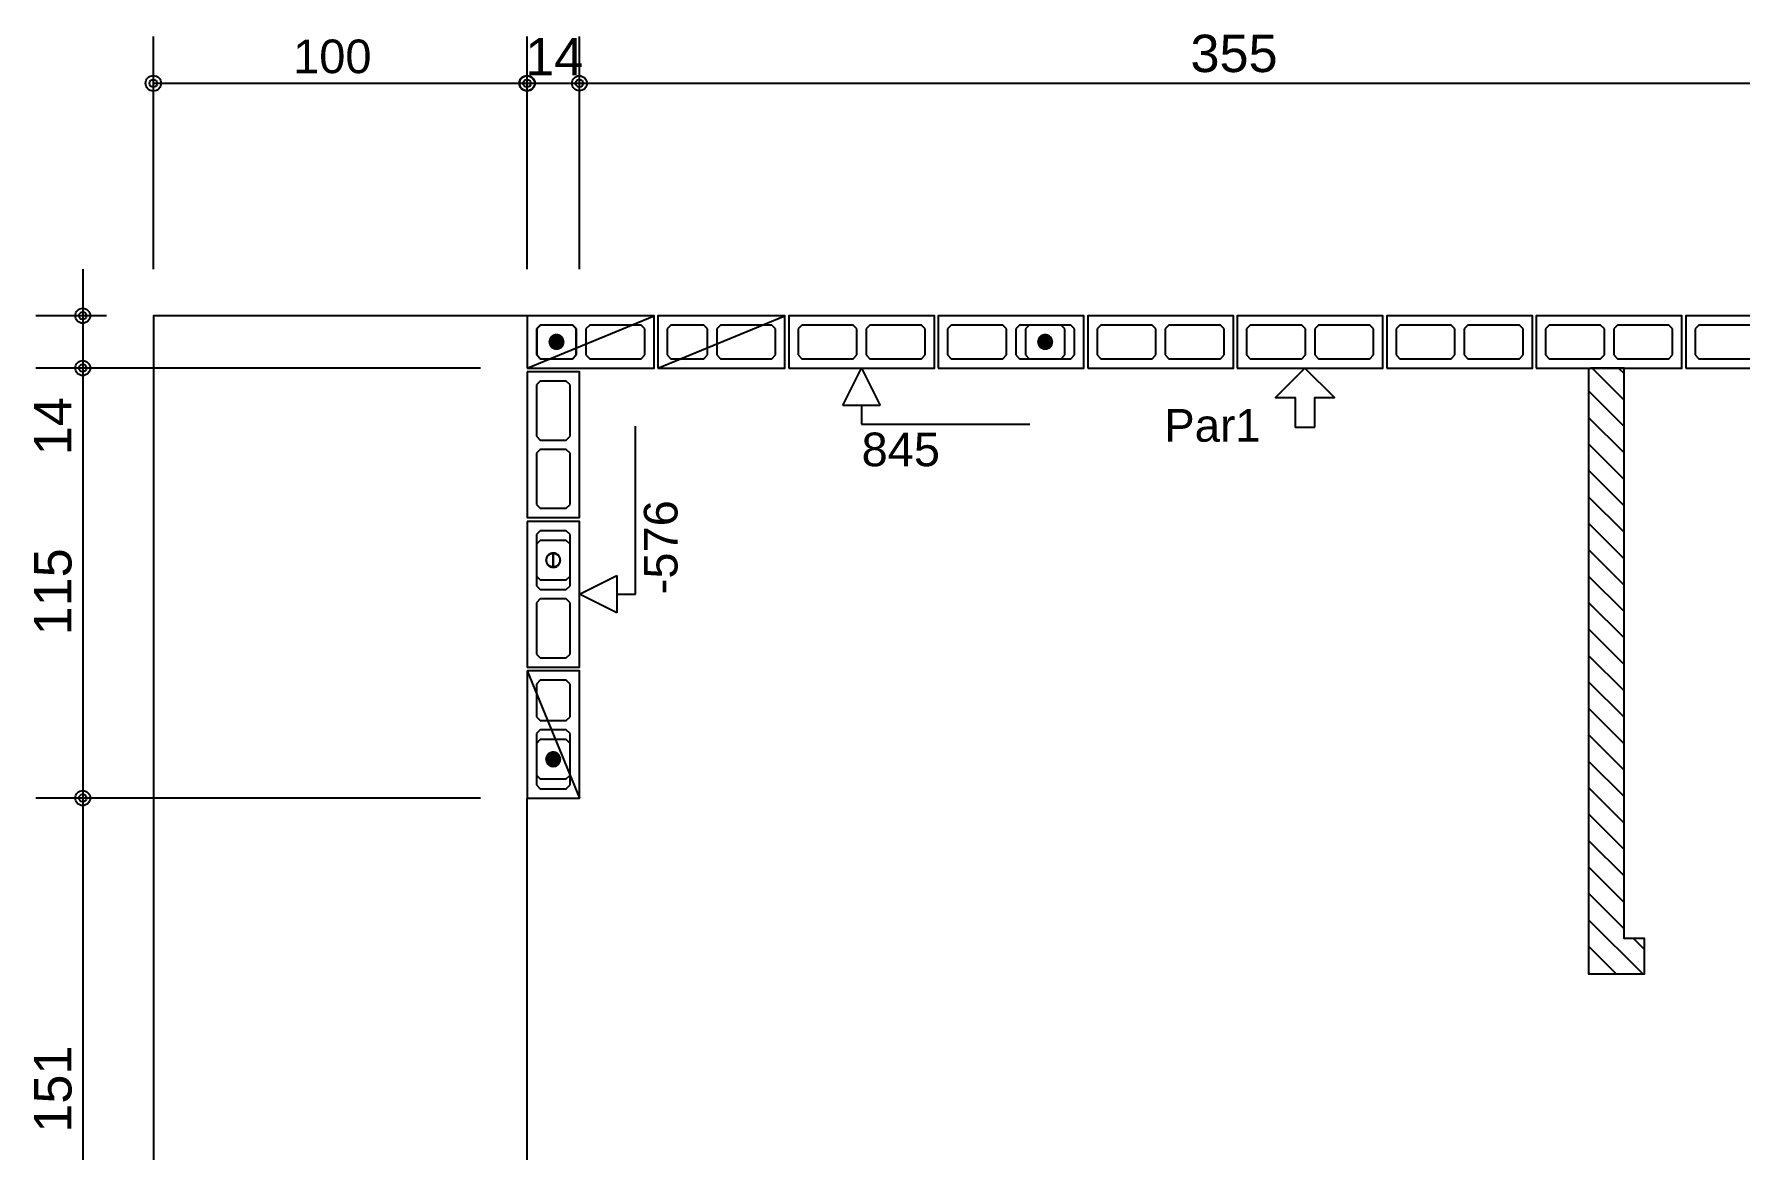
# Model space of a CAD drawing. Extents: x 0 to 119, y 0 to 84.
# Drawn here: x 14.9 to 24.02, y 68.04 to 74.01 of the extents above; entities that cross this region are included whole.
import ezdxf

# ---------------------------------------------------------------- set-up
doc = ezdxf.new("R2010")
doc.units = 0
doc.header["$MEASUREMENT"] = 0
doc.linetypes.add('ESTILO_TQS_0003', pattern=[1.5, 0.5, -0.4, 0.1, -0.5])
doc.linetypes.add('ESTILO_TQS_0005', pattern=[0.4, 0.3, -0.1])
for name, color, linetype in [('18', 6, 'CONTINUOUS'), ('20', 1, 'CONTINUOUS'), ('27', 250, 'CONTINUOUS'), ('29', 9, 'CONTINUOUS'), ('3', 7, 'CONTINUOUS'), ('35', 255, 'CONTINUOUS')]:
    doc.layers.add(name, color=color, linetype=linetype)
doc.styles.add('TQS_ARIAL', font='arial.ttf')

msp = doc.modelspace()

# ---------------------------------------------------------------- linework, layer by layer
at = {"layer": '18', "color": 6, "linetype": 'Continuous'}
for p, q in [((18.11366, 71.01668), (18.11366, 71.91668)), ((17.81366, 71.01668), (18.01366, 71.11668)), ((18.01366, 71.11668), (18.01366, 70.91668)), ((18.01366, 70.91668), (17.81366, 71.01668)), ((18.01366, 71.01668), (18.11366, 71.01668))]:
    msp.add_line(p, q, dxfattribs=at)
at = {"layer": '20', "color": 1, "linetype": 'Continuous'}
for p, q in [((19.22366, 72.02668), (19.32366, 72.22668)), ((19.32366, 72.22668), (19.42366, 72.02668)), ((19.42366, 72.02668), (19.22366, 72.02668)), ((19.32366, 72.02668), (19.32366, 71.92668)), ((19.32366, 71.92668), (20.22366, 71.92668))]:
    msp.add_line(p, q, dxfattribs=at)
at = {"layer": '27', "color": 250, "linetype": 'ESTILO_TQS_0005'}
for points in [[(17.58366, 72.29668), (17.60366, 72.27668), (17.77866, 72.27668), (17.79866, 72.29668), (17.79866, 72.43668), (17.77866, 72.45668), (17.60366, 72.45668), (17.58366, 72.43668), (17.58366, 72.29668)], [(17.84866, 72.29668), (17.86866, 72.27668), (18.14366, 72.27668), (18.16366, 72.29668), (18.16366, 72.43668), (18.14366, 72.45668), (17.86866, 72.45668), (17.84866, 72.43668), (17.84866, 72.29668)], [(18.28366, 72.29668), (18.30366, 72.27668), (18.47866, 72.27668), (18.49866, 72.29668), (18.49866, 72.43668), (18.47866, 72.45668), (18.30366, 72.45668), (18.28366, 72.43668), (18.28366, 72.29668)], [(18.54866, 72.29668), (18.56866, 72.27668), (18.84366, 72.27668), (18.86366, 72.29668), (18.86366, 72.43668), (18.84366, 72.45668), (18.56866, 72.45668), (18.54866, 72.43668), (18.54866, 72.29668)], [(18.98366, 72.29668), (19.00366, 72.27668), (19.27866, 72.27668), (19.29866, 72.29668), (19.29866, 72.43668), (19.27866, 72.45668), (19.00366, 72.45668), (18.98366, 72.43668), (18.98366, 72.29668)], [(19.34866, 72.29668), (19.36866, 72.27668), (19.64366, 72.27668), (19.66366, 72.29668), (19.66366, 72.43668), (19.64366, 72.45668), (19.36866, 72.45668), (19.34866, 72.43668), (19.34866, 72.29668)], [(19.78366, 72.29668), (19.80366, 72.27668), (20.07866, 72.27668), (20.09866, 72.29668), (20.09866, 72.43668), (20.07866, 72.45668), (19.80366, 72.45668), (19.78366, 72.43668), (19.78366, 72.29668)], [(20.14866, 72.29668), (20.16866, 72.27668), (20.44366, 72.27668), (20.46366, 72.29668), (20.46366, 72.43668), (20.44366, 72.45668), (20.16866, 72.45668), (20.14866, 72.43668), (20.14866, 72.29668)], [(20.58366, 72.29668), (20.60366, 72.27668), (20.87866, 72.27668), (20.89866, 72.29668), (20.89866, 72.43668), (20.87866, 72.45668), (20.60366, 72.45668), (20.58366, 72.43668), (20.58366, 72.29668)], [(20.94866, 72.29668), (20.96866, 72.27668), (21.24366, 72.27668), (21.26366, 72.29668), (21.26366, 72.43668), (21.24366, 72.45668), (20.96866, 72.45668), (20.94866, 72.43668), (20.94866, 72.29668)], [(21.38366, 72.29668), (21.40366, 72.27668), (21.67866, 72.27668), (21.69866, 72.29668), (21.69866, 72.43668), (21.67866, 72.45668), (21.40366, 72.45668), (21.38366, 72.43668), (21.38366, 72.29668)], [(21.74866, 72.29668), (21.76866, 72.27668), (22.04366, 72.27668), (22.06366, 72.29668), (22.06366, 72.43668), (22.04366, 72.45668), (21.76866, 72.45668), (21.74866, 72.43668), (21.74866, 72.29668)], [(22.18366, 72.29668), (22.20366, 72.27668), (22.47866, 72.27668), (22.49866, 72.29668), (22.49866, 72.43668), (22.47866, 72.45668), (22.20366, 72.45668), (22.18366, 72.43668), (22.18366, 72.29668)], [(22.54866, 72.29668), (22.56866, 72.27668), (22.84366, 72.27668), (22.86366, 72.29668), (22.86366, 72.43668), (22.84366, 72.45668), (22.56866, 72.45668), (22.54866, 72.43668), (22.54866, 72.29668)], [(22.98366, 72.29668), (23.00366, 72.27668), (23.27866, 72.27668), (23.29866, 72.29668), (23.29866, 72.43668), (23.27866, 72.45668), (23.00366, 72.45668), (22.98366, 72.43668), (22.98366, 72.29668)], [(23.34866, 72.29668), (23.36866, 72.27668), (23.64366, 72.27668), (23.66366, 72.29668), (23.66366, 72.43668), (23.64366, 72.45668), (23.36866, 72.45668), (23.34866, 72.43668), (23.34866, 72.29668)], [(23.78366, 72.29668), (23.80366, 72.27668), (24.07866, 72.27668), (24.09866, 72.29668), (24.09866, 72.43668), (24.07866, 72.45668), (23.80366, 72.45668), (23.78366, 72.43668), (23.78366, 72.29668)], [(17.60366, 72.15668), (17.58366, 72.13668), (17.58366, 71.86168), (17.60366, 71.84168), (17.74366, 71.84168), (17.76366, 71.86168), (17.76366, 72.13668), (17.74366, 72.15668), (17.60366, 72.15668)], [(17.60366, 71.79168), (17.58366, 71.77168), (17.58366, 71.49668), (17.60366, 71.47668), (17.74366, 71.47668), (17.76366, 71.49668), (17.76366, 71.77168), (17.74366, 71.79168), (17.60366, 71.79168)], [(17.60366, 71.35668), (17.58366, 71.33668), (17.58366, 71.06168), (17.60366, 71.04168), (17.74366, 71.04168), (17.76366, 71.06168), (17.76366, 71.33668), (17.74366, 71.35668), (17.60366, 71.35668)], [(17.60366, 70.99168), (17.58366, 70.97168), (17.58366, 70.69668), (17.60366, 70.67668), (17.74366, 70.67668), (17.76366, 70.69668), (17.76366, 70.97168), (17.74366, 70.99168), (17.60366, 70.99168)], [(17.60366, 70.55668), (17.58366, 70.53668), (17.58366, 70.36168), (17.60366, 70.34168), (17.74366, 70.34168), (17.76366, 70.36168), (17.76366, 70.53668), (17.74366, 70.55668), (17.60366, 70.55668)], [(17.60366, 70.29168), (17.58366, 70.27168), (17.58366, 69.99668), (17.60366, 69.97668), (17.74366, 69.97668), (17.76366, 69.99668), (17.76366, 70.27168), (17.74366, 70.29168), (17.60366, 70.29168)]]:
    msp.add_lwpolyline(points, dxfattribs=at)
at = {"layer": '29', "color": 9, "linetype": 'Continuous'}
for p, q in [((23.232735, 72.22668), (23.403702, 72.055713)), ((23.374157, 72.22668), (23.403702, 72.197134)), ((23.213616, 72.104378), (23.403702, 71.914292)), ((23.213616, 71.962957), (23.403702, 71.77287)), ((23.213616, 71.821535), (23.403702, 71.631449)), ((23.213616, 71.680114), (23.403702, 71.490028)), ((23.213616, 71.538693), (23.403702, 71.348606)), ((23.213616, 71.397271), (23.403702, 71.207185)), ((23.213616, 71.25585), (23.403702, 71.065764)), ((23.213616, 71.114429), (23.403702, 70.924342)), ((23.213616, 70.973007), (23.403702, 70.782921)), ((23.213616, 70.831586), (23.403702, 70.6415)), ((23.213616, 70.690165), (23.403702, 70.500078)), ((23.213616, 70.548743), (23.403702, 70.358657)), ((23.213616, 70.407322), (23.403702, 70.217235)), ((23.213616, 70.2659), (23.403702, 70.075814)), ((23.213616, 70.124479), (23.403702, 69.934393)), ((23.213616, 69.983058), (23.403702, 69.792971)), ((23.213616, 69.841636), (23.403702, 69.65155)), ((23.213616, 69.700215), (23.403702, 69.510129)), ((23.213616, 69.558794), (23.403702, 69.368707)), ((23.213616, 69.417372), (23.403702, 69.227286)), ((23.213616, 69.275951), (23.503472, 68.986095)), ((23.213616, 69.13453), (23.362009, 68.986137)), ((23.454879, 69.176109), (23.513689, 69.1173)), ((23.213616, 68.993108), (23.220546, 68.986178))]:
    msp.add_line(p, q, dxfattribs=at)
msp.add_lwpolyline([(23.213616, 72.22668), (23.213616, 68.98618), (23.513658, 68.986092), (23.513702, 69.176109), (23.403702, 69.176109), (23.403702, 72.22668), (23.223702, 72.22668)], dxfattribs=at)
at = {"layer": '3', "color": 7, "linetype": 'Continuous'}
for p, q in [((17.53366, 72.22668), (18.21366, 72.50668)), ((18.23366, 72.22668), (18.91366, 72.50668)), ((17.60616, 72.45668), (17.58616, 72.43668)), ((17.58616, 72.43668), (17.58616, 72.29668)), ((17.77616, 72.45668), (17.60616, 72.45668)), ((17.79616, 72.43668), (17.77616, 72.45668)), ((17.79616, 72.29668), (17.79616, 72.43668)), ((20.22116, 72.45668), (20.20116, 72.43668)), ((20.20116, 72.43668), (20.20116, 72.29668)), ((20.39116, 72.45668), (20.22116, 72.45668)), ((20.41116, 72.43668), (20.39116, 72.45668)), ((20.41116, 72.29668), (20.41116, 72.43668)), ((17.58616, 72.29668), (17.60616, 72.27668)), ((17.77616, 72.27668), (17.79616, 72.29668)), ((20.20116, 72.29668), (20.22116, 72.27668)), ((20.39116, 72.27668), (20.41116, 72.29668)), ((17.60616, 72.27668), (17.77616, 72.27668)), ((20.22116, 72.27668), (20.39116, 72.27668)), ((17.60366, 71.30418), (17.58366, 71.28418)), ((17.74366, 71.30418), (17.60366, 71.30418)), ((17.76366, 71.28418), (17.74366, 71.30418)), ((17.58366, 71.28418), (17.58366, 71.11418)), ((17.76366, 71.11418), (17.76366, 71.28418)), ((17.58366, 71.11418), (17.60366, 71.09418)), ((17.74366, 71.09418), (17.76366, 71.11418)), ((17.60366, 71.09418), (17.74366, 71.09418)), ((17.53366, 70.60668), (17.81366, 69.92668)), ((17.60366, 70.23918), (17.58366, 70.21918)), ((17.58366, 70.21918), (17.58366, 70.04918)), ((17.74366, 70.23918), (17.60366, 70.23918)), ((17.76366, 70.21918), (17.74366, 70.23918)), ((17.76366, 70.04918), (17.76366, 70.21918)), ((17.58366, 70.04918), (17.60366, 70.02918)), ((17.60366, 70.02918), (17.74366, 70.02918)), ((17.74366, 70.02918), (17.76366, 70.04918)), ((17.53366, 66.90668), (17.53366, 69.92668))]:
    msp.add_line(p, q, dxfattribs=at)
for points in [[(17.543702, 72.50668), (15.53366, 72.50668), (15.53366, 52.42668), (17.53366, 52.42668)], [(17.53366, 72.22668), (18.21366, 72.22668), (18.21366, 72.50668), (17.53366, 72.50668), (17.53366, 72.22668)], [(18.23366, 72.22668), (18.91366, 72.22668), (18.91366, 72.50668), (18.23366, 72.50668), (18.23366, 72.22668)], [(18.93366, 72.22668), (19.71366, 72.22668), (19.71366, 72.50668), (18.93366, 72.50668), (18.93366, 72.22668)], [(19.73366, 72.22668), (20.51366, 72.22668), (20.51366, 72.50668), (19.73366, 72.50668), (19.73366, 72.22668)], [(20.53366, 72.22668), (21.31366, 72.22668), (21.31366, 72.50668), (20.53366, 72.50668), (20.53366, 72.22668)], [(21.33366, 72.22668), (22.11366, 72.22668), (22.11366, 72.50668), (21.33366, 72.50668), (21.33366, 72.22668)], [(22.13366, 72.22668), (22.91366, 72.22668), (22.91366, 72.50668), (22.13366, 72.50668), (22.13366, 72.22668)], [(22.93366, 72.22668), (23.71366, 72.22668), (23.71366, 72.50668), (22.93366, 72.50668), (22.93366, 72.22668)], [(23.73366, 72.22668), (24.51366, 72.22668), (24.51366, 72.50668), (23.73366, 72.50668), (23.73366, 72.22668)], [(17.69176, 72.36668), (17.691757, 72.366619), (17.691748, 72.366559), (17.691732, 72.3665), (17.691711, 72.366443), (17.691685, 72.366389), (17.691652, 72.366337), (17.691615, 72.366289), (17.691573, 72.366245), (17.691527, 72.366206), (17.691477, 72.366171), (17.691424, 72.366141), (17.691368, 72.366117), (17.69131, 72.366099), (17.691251, 72.366087), (17.69119, 72.366081), (17.69113, 72.366081), (17.691069, 72.366087), (17.69101, 72.366099), (17.690952, 72.366117), (17.690896, 72.366141), (17.690843, 72.366171), (17.690793, 72.366206), (17.690747, 72.366245), (17.690705, 72.366289), (17.690668, 72.366337), (17.690635, 72.366389), (17.690609, 72.366443), (17.690588, 72.3665), (17.690572, 72.366559), (17.690563, 72.366619), (17.69056, 72.36668), (17.72896, 72.36668), (17.728766, 72.370504), (17.728186, 72.374289), (17.727226, 72.377996), (17.725897, 72.381587), (17.72421, 72.385024), (17.722185, 72.388274), (17.719841, 72.391302), (17.717203, 72.394077), (17.714298, 72.396571), (17.711155, 72.398759), (17.707807, 72.400617), (17.704288, 72.402127), (17.700635, 72.403273), (17.696884, 72.404044), (17.693075, 72.404431), (17.689245, 72.404431), (17.685436, 72.404044), (17.681685, 72.403273), (17.678032, 72.402127), (17.674513, 72.400617), (17.671165, 72.398759), (17.668022, 72.396571), (17.665117, 72.394077), (17.662479, 72.391302), (17.660135, 72.388274), (17.65811, 72.385024), (17.656423, 72.381587), (17.655094, 72.377996), (17.654134, 72.374289), (17.653554, 72.370504), (17.65336, 72.36668), (17.69176, 72.36668)], [(20.30676, 72.36668), (20.306757, 72.366619), (20.306748, 72.366559), (20.306732, 72.3665), (20.306711, 72.366443), (20.306685, 72.366389), (20.306652, 72.366337), (20.306615, 72.366289), (20.306573, 72.366245), (20.306527, 72.366206), (20.306477, 72.366171), (20.306424, 72.366141), (20.306368, 72.366117), (20.30631, 72.366099), (20.306251, 72.366087), (20.30619, 72.366081), (20.30613, 72.366081), (20.306069, 72.366087), (20.30601, 72.366099), (20.305952, 72.366117), (20.305896, 72.366141), (20.305843, 72.366171), (20.305793, 72.366206), (20.305747, 72.366245), (20.305705, 72.366289), (20.305668, 72.366337), (20.305635, 72.366389), (20.305609, 72.366443), (20.305588, 72.3665), (20.305572, 72.366559), (20.305563, 72.366619), (20.30556, 72.36668), (20.34396, 72.36668), (20.343766, 72.370504), (20.343186, 72.374289), (20.342226, 72.377996), (20.340897, 72.381587), (20.33921, 72.385024), (20.337185, 72.388274), (20.334841, 72.391302), (20.332203, 72.394077), (20.329298, 72.396571), (20.326155, 72.398759), (20.322807, 72.400617), (20.319288, 72.402127), (20.315635, 72.403273), (20.311884, 72.404044), (20.308075, 72.404431), (20.304245, 72.404431), (20.300436, 72.404044), (20.296685, 72.403273), (20.293032, 72.402127), (20.289513, 72.400617), (20.286165, 72.398759), (20.283022, 72.396571), (20.280117, 72.394077), (20.277479, 72.391302), (20.275135, 72.388274), (20.27311, 72.385024), (20.271423, 72.381587), (20.270094, 72.377996), (20.269134, 72.374289), (20.268554, 72.370504), (20.26836, 72.36668), (20.30676, 72.36668)], [(17.69056, 72.36668), (17.690563, 72.366741), (17.690572, 72.366801), (17.690588, 72.36686), (17.690609, 72.366917), (17.690635, 72.366971), (17.690668, 72.367023), (17.690705, 72.367071), (17.690747, 72.367115), (17.690793, 72.367154), (17.690843, 72.367189), (17.690896, 72.367219), (17.690952, 72.367243), (17.69101, 72.367261), (17.691069, 72.367273), (17.69113, 72.367279), (17.69119, 72.367279), (17.691251, 72.367273), (17.69131, 72.367261), (17.691368, 72.367243), (17.691424, 72.367219), (17.691477, 72.367189), (17.691527, 72.367154), (17.691573, 72.367115), (17.691615, 72.367071), (17.691652, 72.367023), (17.691685, 72.366971), (17.691711, 72.366917), (17.691732, 72.36686), (17.691748, 72.366801), (17.691757, 72.366741), (17.69176, 72.36668), (17.65336, 72.36668), (17.653554, 72.362856), (17.654134, 72.359071), (17.655094, 72.355364), (17.656423, 72.351773), (17.65811, 72.348336), (17.660135, 72.345086), (17.662479, 72.342058), (17.665117, 72.339283), (17.668022, 72.336789), (17.671165, 72.334601), (17.674513, 72.332743), (17.678032, 72.331233), (17.681685, 72.330087), (17.685436, 72.329316), (17.689245, 72.328929), (17.693075, 72.328929), (17.696884, 72.329316), (17.700635, 72.330087), (17.704288, 72.331233), (17.707807, 72.332743), (17.711155, 72.334601), (17.714298, 72.336789), (17.717203, 72.339283), (17.719841, 72.342058), (17.722185, 72.345086), (17.72421, 72.348336), (17.725897, 72.351773), (17.727226, 72.355364), (17.728186, 72.359071), (17.728766, 72.362856), (17.72896, 72.36668), (17.69056, 72.36668)], [(20.30556, 72.36668), (20.305563, 72.366741), (20.305572, 72.366801), (20.305588, 72.36686), (20.305609, 72.366917), (20.305635, 72.366971), (20.305668, 72.367023), (20.305705, 72.367071), (20.305747, 72.367115), (20.305793, 72.367154), (20.305843, 72.367189), (20.305896, 72.367219), (20.305952, 72.367243), (20.30601, 72.367261), (20.306069, 72.367273), (20.30613, 72.367279), (20.30619, 72.367279), (20.306251, 72.367273), (20.30631, 72.367261), (20.306368, 72.367243), (20.306424, 72.367219), (20.306477, 72.367189), (20.306527, 72.367154), (20.306573, 72.367115), (20.306615, 72.367071), (20.306652, 72.367023), (20.306685, 72.366971), (20.306711, 72.366917), (20.306732, 72.36686), (20.306748, 72.366801), (20.306757, 72.366741), (20.30676, 72.36668), (20.26836, 72.36668), (20.268554, 72.362856), (20.269134, 72.359071), (20.270094, 72.355364), (20.271423, 72.351773), (20.27311, 72.348336), (20.275135, 72.345086), (20.277479, 72.342058), (20.280117, 72.339283), (20.283022, 72.336789), (20.286165, 72.334601), (20.289513, 72.332743), (20.293032, 72.331233), (20.296685, 72.330087), (20.300436, 72.329316), (20.304245, 72.328929), (20.308075, 72.328929), (20.311884, 72.329316), (20.315635, 72.330087), (20.319288, 72.331233), (20.322807, 72.332743), (20.326155, 72.334601), (20.329298, 72.336789), (20.332203, 72.339283), (20.334841, 72.342058), (20.337185, 72.345086), (20.33921, 72.348336), (20.340897, 72.351773), (20.342226, 72.355364), (20.343186, 72.359071), (20.343766, 72.362856), (20.34396, 72.36668), (20.30556, 72.36668)], [(17.53366, 72.20668), (17.53366, 71.42668), (17.81366, 71.42668), (17.81366, 72.20668), (17.53366, 72.20668)], [(21.748619, 71.910733), (21.748619, 72.068706), (21.853935, 72.068706), (21.695961, 72.22668), (21.537988, 72.068706), (21.643303, 72.068706), (21.643303, 71.910733), (21.748619, 71.910733)], [(17.53366, 71.40668), (17.53366, 70.62668), (17.81366, 70.62668), (17.81366, 71.40668), (17.53366, 71.40668)], [(17.67366, 71.19978), (17.673721, 71.199777), (17.673781, 71.199768), (17.67384, 71.199752), (17.673897, 71.199731), (17.673951, 71.199705), (17.674003, 71.199672), (17.674051, 71.199635), (17.674095, 71.199593), (17.674134, 71.199547), (17.674169, 71.199497), (17.674199, 71.199444), (17.674223, 71.199388), (17.674241, 71.19933), (17.674253, 71.199271), (17.674259, 71.19921), (17.674259, 71.19915), (17.674253, 71.199089), (17.674241, 71.19903), (17.674223, 71.198972), (17.674199, 71.198916), (17.674169, 71.198863), (17.674134, 71.198813), (17.674095, 71.198767), (17.674051, 71.198725), (17.674003, 71.198688), (17.673951, 71.198655), (17.673897, 71.198629), (17.67384, 71.198608), (17.673781, 71.198592), (17.673721, 71.198583), (17.67366, 71.19858), (17.67366, 71.23698), (17.669836, 71.236786), (17.666051, 71.236206), (17.662344, 71.235246), (17.658753, 71.233917), (17.655316, 71.23223), (17.652066, 71.230205), (17.649038, 71.227861), (17.646263, 71.225223), (17.643769, 71.222318), (17.641581, 71.219175), (17.639723, 71.215827), (17.638213, 71.212308), (17.637067, 71.208655), (17.636296, 71.204904), (17.635909, 71.201095), (17.635909, 71.197265), (17.636296, 71.193456), (17.637067, 71.189705), (17.638213, 71.186052), (17.639723, 71.182533), (17.641581, 71.179185), (17.643769, 71.176042), (17.646263, 71.173137), (17.649038, 71.170499), (17.652066, 71.168155), (17.655316, 71.16613), (17.658753, 71.164443), (17.662344, 71.163114), (17.666051, 71.162154), (17.669836, 71.161574), (17.67366, 71.16138), (17.67366, 71.19978)], [(17.67366, 71.19858), (17.673599, 71.198583), (17.673539, 71.198592), (17.67348, 71.198608), (17.673423, 71.198629), (17.673369, 71.198655), (17.673317, 71.198688), (17.673269, 71.198725), (17.673225, 71.198767), (17.673186, 71.198813), (17.673151, 71.198863), (17.673121, 71.198916), (17.673097, 71.198972), (17.673079, 71.19903), (17.673067, 71.199089), (17.673061, 71.19915), (17.673061, 71.19921), (17.673067, 71.199271), (17.673079, 71.19933), (17.673097, 71.199388), (17.673121, 71.199444), (17.673151, 71.199497), (17.673186, 71.199547), (17.673225, 71.199593), (17.673269, 71.199635), (17.673317, 71.199672), (17.673369, 71.199705), (17.673423, 71.199731), (17.67348, 71.199752), (17.673539, 71.199768), (17.673599, 71.199777), (17.67366, 71.19978), (17.67366, 71.16138), (17.677484, 71.161574), (17.681269, 71.162154), (17.684976, 71.163114), (17.688567, 71.164443), (17.692004, 71.16613), (17.695254, 71.168155), (17.698282, 71.170499), (17.701057, 71.173137), (17.703551, 71.176042), (17.705739, 71.179185), (17.707597, 71.182533), (17.709107, 71.186052), (17.710253, 71.189705), (17.711024, 71.193456), (17.711411, 71.197265), (17.711411, 71.201095), (17.711024, 71.204904), (17.710253, 71.208655), (17.709107, 71.212308), (17.707597, 71.215827), (17.705739, 71.219175), (17.703551, 71.222318), (17.701057, 71.225223), (17.698282, 71.227861), (17.695254, 71.230205), (17.692004, 71.23223), (17.688567, 71.233917), (17.684976, 71.235246), (17.681269, 71.236206), (17.677484, 71.236786), (17.67366, 71.23698), (17.67366, 71.19858)], [(17.53366, 70.60668), (17.53366, 69.92668), (17.81366, 69.92668), (17.81366, 70.60668), (17.53366, 70.60668)], [(17.67366, 70.13478), (17.673721, 70.134777), (17.673781, 70.134768), (17.67384, 70.134752), (17.673897, 70.134731), (17.673951, 70.134705), (17.674003, 70.134672), (17.674051, 70.134635), (17.674095, 70.134593), (17.674134, 70.134547), (17.674169, 70.134497), (17.674199, 70.134444), (17.674223, 70.134388), (17.674241, 70.13433), (17.674253, 70.134271), (17.674259, 70.13421), (17.674259, 70.13415), (17.674253, 70.134089), (17.674241, 70.13403), (17.674223, 70.133972), (17.674199, 70.133916), (17.674169, 70.133863), (17.674134, 70.133813), (17.674095, 70.133767), (17.674051, 70.133725), (17.674003, 70.133688), (17.673951, 70.133655), (17.673897, 70.133629), (17.67384, 70.133608), (17.673781, 70.133592), (17.673721, 70.133583), (17.67366, 70.13358), (17.67366, 70.17198), (17.669836, 70.171786), (17.666051, 70.171206), (17.662344, 70.170246), (17.658753, 70.168917), (17.655316, 70.16723), (17.652066, 70.165205), (17.649038, 70.162861), (17.646263, 70.160223), (17.643769, 70.157318), (17.641581, 70.154175), (17.639723, 70.150827), (17.638213, 70.147308), (17.637067, 70.143655), (17.636296, 70.139904), (17.635909, 70.136095), (17.635909, 70.132265), (17.636296, 70.128456), (17.637067, 70.124705), (17.638213, 70.121052), (17.639723, 70.117533), (17.641581, 70.114185), (17.643769, 70.111042), (17.646263, 70.108137), (17.649038, 70.105499), (17.652066, 70.103155), (17.655316, 70.10113), (17.658753, 70.099443), (17.662344, 70.098114), (17.666051, 70.097154), (17.669836, 70.096574), (17.67366, 70.09638), (17.67366, 70.13478)], [(17.67366, 70.13358), (17.673599, 70.133583), (17.673539, 70.133592), (17.67348, 70.133608), (17.673423, 70.133629), (17.673369, 70.133655), (17.673317, 70.133688), (17.673269, 70.133725), (17.673225, 70.133767), (17.673186, 70.133813), (17.673151, 70.133863), (17.673121, 70.133916), (17.673097, 70.133972), (17.673079, 70.13403), (17.673067, 70.134089), (17.673061, 70.13415), (17.673061, 70.13421), (17.673067, 70.134271), (17.673079, 70.13433), (17.673097, 70.134388), (17.673121, 70.134444), (17.673151, 70.134497), (17.673186, 70.134547), (17.673225, 70.134593), (17.673269, 70.134635), (17.673317, 70.134672), (17.673369, 70.134705), (17.673423, 70.134731), (17.67348, 70.134752), (17.673539, 70.134768), (17.673599, 70.134777), (17.67366, 70.13478), (17.67366, 70.09638), (17.677484, 70.096574), (17.681269, 70.097154), (17.684976, 70.098114), (17.688567, 70.099443), (17.692004, 70.10113), (17.695254, 70.103155), (17.698282, 70.105499), (17.701057, 70.108137), (17.703551, 70.111042), (17.705739, 70.114185), (17.707597, 70.117533), (17.709107, 70.121052), (17.710253, 70.124705), (17.711024, 70.128456), (17.711411, 70.132265), (17.711411, 70.136095), (17.711024, 70.139904), (17.710253, 70.143655), (17.709107, 70.147308), (17.707597, 70.150827), (17.705739, 70.154175), (17.703551, 70.157318), (17.701057, 70.160223), (17.698282, 70.162861), (17.695254, 70.165205), (17.692004, 70.16723), (17.688567, 70.168917), (17.684976, 70.170246), (17.681269, 70.171206), (17.677484, 70.171786), (17.67366, 70.17198), (17.67366, 70.13358)]]:
    msp.add_lwpolyline(points, dxfattribs=at)
for centre in [(17.69116, 72.36668), (20.30616, 72.36668), (17.67366, 71.19918), (17.67366, 70.13418)]:
    msp.add_circle(centre, 0.0372, dxfattribs=at)
for points in [[(17.69176, 72.36668), (17.660135, 72.388274), (17.65811, 72.385024)], [(17.69176, 72.36668), (17.662479, 72.391302), (17.660135, 72.388274)], [(17.69176, 72.36668), (17.665117, 72.394077), (17.662479, 72.391302)], [(17.69176, 72.36668), (17.668022, 72.396571), (17.665117, 72.394077)], [(17.69176, 72.36668), (17.671165, 72.398759), (17.668022, 72.396571)], [(17.69176, 72.36668), (17.674513, 72.400617), (17.671165, 72.398759)], [(17.69176, 72.36668), (17.678032, 72.402127), (17.674513, 72.400617)], [(17.69176, 72.36668), (17.681685, 72.403273), (17.678032, 72.402127)], [(17.69176, 72.36668), (17.685436, 72.404044), (17.681685, 72.403273)], [(17.69176, 72.36668), (17.689245, 72.404431), (17.685436, 72.404044)], [(17.69176, 72.36668), (17.693075, 72.404431), (17.689245, 72.404431)], [(17.72896, 72.36668), (17.693075, 72.404431), (17.69176, 72.36668)], [(17.72896, 72.36668), (17.696884, 72.404044), (17.693075, 72.404431)], [(17.72896, 72.36668), (17.700635, 72.403273), (17.696884, 72.404044)], [(17.72896, 72.36668), (17.704288, 72.402127), (17.700635, 72.403273)], [(17.72896, 72.36668), (17.707807, 72.400617), (17.704288, 72.402127)], [(17.72896, 72.36668), (17.711155, 72.398759), (17.707807, 72.400617)], [(17.72896, 72.36668), (17.714298, 72.396571), (17.711155, 72.398759)], [(17.72896, 72.36668), (17.717203, 72.394077), (17.714298, 72.396571)], [(17.72896, 72.36668), (17.719841, 72.391302), (17.717203, 72.394077)], [(17.72896, 72.36668), (17.722185, 72.388274), (17.719841, 72.391302)], [(17.72896, 72.36668), (17.72421, 72.385024), (17.722185, 72.388274)], [(20.30676, 72.36668), (20.275135, 72.388274), (20.27311, 72.385024)], [(20.30676, 72.36668), (20.277479, 72.391302), (20.275135, 72.388274)], [(20.30676, 72.36668), (20.280117, 72.394077), (20.277479, 72.391302)], [(20.30676, 72.36668), (20.283022, 72.396571), (20.280117, 72.394077)], [(20.30676, 72.36668), (20.286165, 72.398759), (20.283022, 72.396571)], [(20.30676, 72.36668), (20.289513, 72.400617), (20.286165, 72.398759)], [(20.30676, 72.36668), (20.293032, 72.402127), (20.289513, 72.400617)], [(20.30676, 72.36668), (20.296685, 72.403273), (20.293032, 72.402127)], [(20.30676, 72.36668), (20.300436, 72.404044), (20.296685, 72.403273)], [(20.30676, 72.36668), (20.304245, 72.404431), (20.300436, 72.404044)], [(20.30676, 72.36668), (20.308075, 72.404431), (20.304245, 72.404431)], [(20.34396, 72.36668), (20.308075, 72.404431), (20.30676, 72.36668)], [(20.34396, 72.36668), (20.311884, 72.404044), (20.308075, 72.404431)], [(20.34396, 72.36668), (20.315635, 72.403273), (20.311884, 72.404044)], [(20.34396, 72.36668), (20.319288, 72.402127), (20.315635, 72.403273)], [(20.34396, 72.36668), (20.322807, 72.400617), (20.319288, 72.402127)], [(20.34396, 72.36668), (20.326155, 72.398759), (20.322807, 72.400617)], [(20.34396, 72.36668), (20.329298, 72.396571), (20.326155, 72.398759)], [(20.34396, 72.36668), (20.332203, 72.394077), (20.329298, 72.396571)], [(20.34396, 72.36668), (20.334841, 72.391302), (20.332203, 72.394077)], [(20.34396, 72.36668), (20.337185, 72.388274), (20.334841, 72.391302)], [(20.34396, 72.36668), (20.33921, 72.385024), (20.337185, 72.388274)], [(17.69176, 72.36668), (17.653554, 72.370504), (17.65336, 72.36668)], [(17.69056, 72.36668), (17.65336, 72.36668), (17.653554, 72.362856)], [(17.69176, 72.36668), (17.654134, 72.374289), (17.653554, 72.370504)], [(17.69056, 72.36668), (17.653554, 72.362856), (17.654134, 72.359071)], [(17.69176, 72.36668), (17.655094, 72.377996), (17.654134, 72.374289)], [(17.69056, 72.36668), (17.654134, 72.359071), (17.655094, 72.355364)], [(17.69176, 72.36668), (17.656423, 72.381587), (17.655094, 72.377996)], [(17.69056, 72.36668), (17.655094, 72.355364), (17.656423, 72.351773)], [(17.69176, 72.36668), (17.65811, 72.385024), (17.656423, 72.381587)], [(17.69056, 72.36668), (17.656423, 72.351773), (17.65811, 72.348336)], [(17.69056, 72.36668), (17.65811, 72.348336), (17.660135, 72.345086)], [(17.69056, 72.36668), (17.660135, 72.345086), (17.662479, 72.342058)], [(17.69056, 72.36668), (17.662479, 72.342058), (17.665117, 72.339283)], [(17.69056, 72.36668), (17.665117, 72.339283), (17.668022, 72.336789)], [(17.69056, 72.36668), (17.668022, 72.336789), (17.671165, 72.334601)], [(17.69056, 72.36668), (17.671165, 72.334601), (17.674513, 72.332743)], [(17.69056, 72.36668), (17.674513, 72.332743), (17.678032, 72.331233)], [(17.69056, 72.36668), (17.678032, 72.331233), (17.681685, 72.330087)], [(17.69056, 72.36668), (17.681685, 72.330087), (17.685436, 72.329316)], [(17.69056, 72.36668), (17.685436, 72.329316), (17.689245, 72.328929)], [(17.69056, 72.36668), (17.689245, 72.328929), (17.693075, 72.328929)], [(17.690793, 72.367154), (17.690588, 72.36686), (17.69056, 72.36668)], [(17.690793, 72.367154), (17.69056, 72.36668), (17.69056, 72.36668)], [(17.690793, 72.367154), (17.69056, 72.36668), (17.69056, 72.36668)], [(17.690793, 72.367154), (17.69056, 72.36668), (17.69056, 72.36668)], [(17.690793, 72.367154), (17.69056, 72.36668), (17.69056, 72.36668)], [(17.690793, 72.367154), (17.69056, 72.36668), (17.69056, 72.36668)], [(17.690793, 72.367154), (17.69056, 72.36668), (17.69056, 72.36668)], [(17.690793, 72.367154), (17.69056, 72.36668), (17.69056, 72.36668)], [(17.690793, 72.367154), (17.69056, 72.36668), (17.69056, 72.36668)], [(17.690793, 72.367154), (17.69056, 72.36668), (17.69056, 72.36668)], [(17.690793, 72.367154), (17.69056, 72.36668), (17.69056, 72.36668)], [(17.690793, 72.367154), (17.69056, 72.36668), (17.69056, 72.36668)], [(17.690793, 72.367154), (17.69056, 72.36668), (17.69056, 72.36668)], [(17.690793, 72.367154), (17.69056, 72.36668), (17.69056, 72.36668)], [(17.690793, 72.367154), (17.69056, 72.36668), (17.69056, 72.36668)], [(17.690793, 72.367154), (17.69056, 72.36668), (17.69056, 72.36668)], [(17.690793, 72.367154), (17.69056, 72.36668), (17.69056, 72.36668)], [(17.690793, 72.367154), (17.69056, 72.36668), (17.69056, 72.36668)], [(17.690793, 72.367154), (17.69056, 72.36668), (17.69056, 72.36668)], [(17.690793, 72.367154), (17.69056, 72.36668), (17.69056, 72.36668)], [(17.690793, 72.367154), (17.69056, 72.36668), (17.69056, 72.36668)], [(17.690793, 72.367154), (17.69056, 72.36668), (17.69056, 72.36668)], [(17.690793, 72.367154), (17.69056, 72.36668), (17.69056, 72.36668)], [(17.69056, 72.36668), (17.693075, 72.328929), (17.72896, 72.36668)], [(17.690793, 72.367154), (17.690635, 72.366971), (17.690588, 72.36686)], [(17.690793, 72.367154), (17.690668, 72.367023), (17.690635, 72.366971)], [(17.690793, 72.367154), (17.690705, 72.367071), (17.690668, 72.367023)], [(17.690793, 72.367154), (17.690747, 72.367115), (17.690705, 72.367071)], [(17.690793, 72.367154), (17.690793, 72.367154), (17.690747, 72.367115)], [(17.690793, 72.367154), (17.690747, 72.367115), (17.690747, 72.367115)], [(17.690793, 72.367154), (17.690793, 72.367154), (17.690793, 72.367154)], [(17.69176, 72.36668), (17.691527, 72.366206), (17.691527, 72.366206)], [(17.69176, 72.36668), (17.691527, 72.366206), (17.691527, 72.366206)], [(17.69176, 72.36668), (17.691527, 72.366206), (17.691573, 72.366245)], [(17.69176, 72.36668), (17.691573, 72.366245), (17.691573, 72.366245)], [(17.69176, 72.36668), (17.691573, 72.366245), (17.691615, 72.366289)], [(17.69176, 72.36668), (17.691615, 72.366289), (17.691652, 72.366337)], [(17.69176, 72.36668), (17.691652, 72.366337), (17.691685, 72.366389)], [(17.69176, 72.36668), (17.691685, 72.366389), (17.691732, 72.3665)], [(17.69176, 72.36668), (17.691732, 72.3665), (17.69176, 72.36668)], [(17.69176, 72.36668), (17.69176, 72.36668), (17.69176, 72.36668)], [(17.69176, 72.36668), (17.69176, 72.36668), (17.69176, 72.36668)], [(17.69176, 72.36668), (17.69176, 72.36668), (17.69176, 72.36668)], [(17.69176, 72.36668), (17.69176, 72.36668), (17.69176, 72.36668)], [(17.69176, 72.36668), (17.69176, 72.36668), (17.69176, 72.36668)], [(17.69176, 72.36668), (17.69176, 72.36668), (17.69176, 72.36668)], [(17.69176, 72.36668), (17.69176, 72.36668), (17.69176, 72.36668)], [(17.69176, 72.36668), (17.69176, 72.36668), (17.69176, 72.36668)], [(17.69176, 72.36668), (17.69176, 72.36668), (17.69176, 72.36668)], [(17.69176, 72.36668), (17.69176, 72.36668), (17.69176, 72.36668)], [(17.69176, 72.36668), (17.69176, 72.36668), (17.69176, 72.36668)], [(17.69176, 72.36668), (17.69176, 72.36668), (17.69176, 72.36668)], [(17.69176, 72.36668), (17.69176, 72.36668), (17.69176, 72.36668)], [(17.69176, 72.36668), (17.69176, 72.36668), (17.69176, 72.36668)], [(17.69176, 72.36668), (17.69176, 72.36668), (17.69176, 72.36668)], [(17.69176, 72.36668), (17.69176, 72.36668), (17.69176, 72.36668)], [(17.69176, 72.36668), (17.69176, 72.36668), (17.69176, 72.36668)], [(17.69176, 72.36668), (17.69176, 72.36668), (17.69176, 72.36668)], [(17.69176, 72.36668), (17.69176, 72.36668), (17.69176, 72.36668)], [(17.69176, 72.36668), (17.69176, 72.36668), (17.69176, 72.36668)], [(17.69176, 72.36668), (17.69176, 72.36668), (17.69176, 72.36668)], [(17.72896, 72.36668), (17.693075, 72.328929), (17.696884, 72.329316)], [(17.72896, 72.36668), (17.696884, 72.329316), (17.700635, 72.330087)], [(17.72896, 72.36668), (17.700635, 72.330087), (17.704288, 72.331233)], [(17.72896, 72.36668), (17.704288, 72.331233), (17.707807, 72.332743)], [(17.72896, 72.36668), (17.707807, 72.332743), (17.711155, 72.334601)], [(17.72896, 72.36668), (17.711155, 72.334601), (17.714298, 72.336789)], [(17.72896, 72.36668), (17.714298, 72.336789), (17.717203, 72.339283)], [(17.72896, 72.36668), (17.717203, 72.339283), (17.719841, 72.342058)], [(17.72896, 72.36668), (17.719841, 72.342058), (17.722185, 72.345086)], [(17.72896, 72.36668), (17.722185, 72.345086), (17.72421, 72.348336)], [(17.72896, 72.36668), (17.725897, 72.381587), (17.72421, 72.385024)], [(17.72896, 72.36668), (17.72421, 72.348336), (17.725897, 72.351773)], [(17.72896, 72.36668), (17.727226, 72.377996), (17.725897, 72.381587)], [(17.72896, 72.36668), (17.725897, 72.351773), (17.727226, 72.355364)], [(17.72896, 72.36668), (17.728186, 72.374289), (17.727226, 72.377996)], [(17.72896, 72.36668), (17.727226, 72.355364), (17.728186, 72.359071)], [(17.72896, 72.36668), (17.728766, 72.370504), (17.728186, 72.374289)], [(17.72896, 72.36668), (17.728186, 72.359071), (17.728766, 72.362856)], [(20.30676, 72.36668), (20.268554, 72.370504), (20.26836, 72.36668)], [(20.30556, 72.36668), (20.26836, 72.36668), (20.268554, 72.362856)], [(20.30676, 72.36668), (20.269134, 72.374289), (20.268554, 72.370504)], [(20.30556, 72.36668), (20.268554, 72.362856), (20.269134, 72.359071)], [(20.30676, 72.36668), (20.270094, 72.377996), (20.269134, 72.374289)], [(20.30556, 72.36668), (20.269134, 72.359071), (20.270094, 72.355364)], [(20.30676, 72.36668), (20.271423, 72.381587), (20.270094, 72.377996)], [(20.30556, 72.36668), (20.270094, 72.355364), (20.271423, 72.351773)], [(20.30676, 72.36668), (20.27311, 72.385024), (20.271423, 72.381587)], [(20.30556, 72.36668), (20.271423, 72.351773), (20.27311, 72.348336)], [(20.30556, 72.36668), (20.27311, 72.348336), (20.275135, 72.345086)], [(20.30556, 72.36668), (20.275135, 72.345086), (20.277479, 72.342058)], [(20.30556, 72.36668), (20.277479, 72.342058), (20.280117, 72.339283)], [(20.30556, 72.36668), (20.280117, 72.339283), (20.283022, 72.336789)], [(20.30556, 72.36668), (20.283022, 72.336789), (20.286165, 72.334601)], [(20.30556, 72.36668), (20.286165, 72.334601), (20.289513, 72.332743)], [(20.30556, 72.36668), (20.289513, 72.332743), (20.293032, 72.331233)], [(20.30556, 72.36668), (20.293032, 72.331233), (20.296685, 72.330087)], [(20.30556, 72.36668), (20.296685, 72.330087), (20.300436, 72.329316)], [(20.30556, 72.36668), (20.300436, 72.329316), (20.304245, 72.328929)], [(20.30556, 72.36668), (20.304245, 72.328929), (20.308075, 72.328929)], [(20.305793, 72.367154), (20.305588, 72.36686), (20.30556, 72.36668)], [(20.305793, 72.367154), (20.30556, 72.36668), (20.30556, 72.36668)], [(20.305793, 72.367154), (20.30556, 72.36668), (20.30556, 72.36668)], [(20.305793, 72.367154), (20.30556, 72.36668), (20.30556, 72.36668)], [(20.305793, 72.367154), (20.30556, 72.36668), (20.30556, 72.36668)], [(20.305793, 72.367154), (20.30556, 72.36668), (20.30556, 72.36668)], [(20.305793, 72.367154), (20.30556, 72.36668), (20.30556, 72.36668)], [(20.305793, 72.367154), (20.30556, 72.36668), (20.30556, 72.36668)], [(20.305793, 72.367154), (20.30556, 72.36668), (20.30556, 72.36668)], [(20.305793, 72.367154), (20.30556, 72.36668), (20.30556, 72.36668)], [(20.305793, 72.367154), (20.30556, 72.36668), (20.30556, 72.36668)], [(20.305793, 72.367154), (20.30556, 72.36668), (20.30556, 72.36668)], [(20.305793, 72.367154), (20.30556, 72.36668), (20.30556, 72.36668)], [(20.305793, 72.367154), (20.30556, 72.36668), (20.30556, 72.36668)], [(20.305793, 72.367154), (20.30556, 72.36668), (20.30556, 72.36668)], [(20.305793, 72.367154), (20.30556, 72.36668), (20.30556, 72.36668)], [(20.305793, 72.367154), (20.30556, 72.36668), (20.30556, 72.36668)], [(20.305793, 72.367154), (20.30556, 72.36668), (20.30556, 72.36668)], [(20.305793, 72.367154), (20.30556, 72.36668), (20.30556, 72.36668)], [(20.305793, 72.367154), (20.30556, 72.36668), (20.30556, 72.36668)], [(20.305793, 72.367154), (20.30556, 72.36668), (20.30556, 72.36668)], [(20.305793, 72.367154), (20.30556, 72.36668), (20.30556, 72.36668)], [(20.305793, 72.367154), (20.30556, 72.36668), (20.30556, 72.36668)], [(20.30556, 72.36668), (20.308075, 72.328929), (20.34396, 72.36668)], [(20.305793, 72.367154), (20.305635, 72.366971), (20.305588, 72.36686)], [(20.305793, 72.367154), (20.305668, 72.367023), (20.305635, 72.366971)], [(20.305793, 72.367154), (20.305705, 72.367071), (20.305668, 72.367023)], [(20.305793, 72.367154), (20.305747, 72.367115), (20.305705, 72.367071)], [(20.305793, 72.367154), (20.305793, 72.367154), (20.305747, 72.367115)], [(20.305793, 72.367154), (20.305747, 72.367115), (20.305747, 72.367115)], [(20.305793, 72.367154), (20.305793, 72.367154), (20.305793, 72.367154)], [(20.30676, 72.36668), (20.306527, 72.366206), (20.306527, 72.366206)], [(20.30676, 72.36668), (20.306527, 72.366206), (20.306527, 72.366206)], [(20.30676, 72.36668), (20.306527, 72.366206), (20.306573, 72.366245)], [(20.30676, 72.36668), (20.306573, 72.366245), (20.306573, 72.366245)], [(20.30676, 72.36668), (20.306573, 72.366245), (20.306615, 72.366289)], [(20.30676, 72.36668), (20.306615, 72.366289), (20.306652, 72.366337)], [(20.30676, 72.36668), (20.306652, 72.366337), (20.306685, 72.366389)], [(20.30676, 72.36668), (20.306685, 72.366389), (20.306732, 72.3665)], [(20.30676, 72.36668), (20.306732, 72.3665), (20.30676, 72.36668)], [(20.30676, 72.36668), (20.30676, 72.36668), (20.30676, 72.36668)], [(20.30676, 72.36668), (20.30676, 72.36668), (20.30676, 72.36668)], [(20.30676, 72.36668), (20.30676, 72.36668), (20.30676, 72.36668)], [(20.30676, 72.36668), (20.30676, 72.36668), (20.30676, 72.36668)], [(20.30676, 72.36668), (20.30676, 72.36668), (20.30676, 72.36668)], [(20.30676, 72.36668), (20.30676, 72.36668), (20.30676, 72.36668)], [(20.30676, 72.36668), (20.30676, 72.36668), (20.30676, 72.36668)], [(20.30676, 72.36668), (20.30676, 72.36668), (20.30676, 72.36668)], [(20.30676, 72.36668), (20.30676, 72.36668), (20.30676, 72.36668)], [(20.30676, 72.36668), (20.30676, 72.36668), (20.30676, 72.36668)], [(20.30676, 72.36668), (20.30676, 72.36668), (20.30676, 72.36668)], [(20.30676, 72.36668), (20.30676, 72.36668), (20.30676, 72.36668)], [(20.30676, 72.36668), (20.30676, 72.36668), (20.30676, 72.36668)], [(20.30676, 72.36668), (20.30676, 72.36668), (20.30676, 72.36668)], [(20.30676, 72.36668), (20.30676, 72.36668), (20.30676, 72.36668)], [(20.30676, 72.36668), (20.30676, 72.36668), (20.30676, 72.36668)], [(20.30676, 72.36668), (20.30676, 72.36668), (20.30676, 72.36668)], [(20.30676, 72.36668), (20.30676, 72.36668), (20.30676, 72.36668)], [(20.30676, 72.36668), (20.30676, 72.36668), (20.30676, 72.36668)], [(20.30676, 72.36668), (20.30676, 72.36668), (20.30676, 72.36668)], [(20.30676, 72.36668), (20.30676, 72.36668), (20.30676, 72.36668)], [(20.34396, 72.36668), (20.308075, 72.328929), (20.311884, 72.329316)], [(20.34396, 72.36668), (20.311884, 72.329316), (20.315635, 72.330087)], [(20.34396, 72.36668), (20.315635, 72.330087), (20.319288, 72.331233)], [(20.34396, 72.36668), (20.319288, 72.331233), (20.322807, 72.332743)], [(20.34396, 72.36668), (20.322807, 72.332743), (20.326155, 72.334601)], [(20.34396, 72.36668), (20.326155, 72.334601), (20.329298, 72.336789)], [(20.34396, 72.36668), (20.329298, 72.336789), (20.332203, 72.339283)], [(20.34396, 72.36668), (20.332203, 72.339283), (20.334841, 72.342058)], [(20.34396, 72.36668), (20.334841, 72.342058), (20.337185, 72.345086)], [(20.34396, 72.36668), (20.337185, 72.345086), (20.33921, 72.348336)], [(20.34396, 72.36668), (20.340897, 72.381587), (20.33921, 72.385024)], [(20.34396, 72.36668), (20.33921, 72.348336), (20.340897, 72.351773)], [(20.34396, 72.36668), (20.342226, 72.377996), (20.340897, 72.381587)], [(20.34396, 72.36668), (20.340897, 72.351773), (20.342226, 72.355364)], [(20.34396, 72.36668), (20.343186, 72.374289), (20.342226, 72.377996)], [(20.34396, 72.36668), (20.342226, 72.355364), (20.343186, 72.359071)], [(20.34396, 72.36668), (20.343766, 72.370504), (20.343186, 72.374289)], [(20.34396, 72.36668), (20.343186, 72.359071), (20.343766, 72.362856)], [(17.635909, 70.136095), (17.635909, 70.132265), (17.636296, 70.139904)], [(17.635909, 70.132265), (17.636296, 70.128456), (17.636296, 70.139904)], [(17.636296, 70.139904), (17.636296, 70.128456), (17.637067, 70.143655)], [(17.636296, 70.128456), (17.637067, 70.124705), (17.637067, 70.143655)], [(17.637067, 70.143655), (17.637067, 70.124705), (17.638213, 70.147308)], [(17.637067, 70.124705), (17.638213, 70.121052), (17.638213, 70.147308)], [(17.638213, 70.147308), (17.638213, 70.121052), (17.639723, 70.150827)], [(17.638213, 70.121052), (17.639723, 70.117533), (17.639723, 70.150827)], [(17.639723, 70.150827), (17.639723, 70.117533), (17.641581, 70.154175)], [(17.639723, 70.117533), (17.641581, 70.114185), (17.641581, 70.154175)], [(17.641581, 70.154175), (17.641581, 70.114185), (17.643769, 70.157318)], [(17.641581, 70.114185), (17.643769, 70.111042), (17.643769, 70.157318)], [(17.643769, 70.157318), (17.643769, 70.111042), (17.646263, 70.160223)], [(17.643769, 70.111042), (17.646263, 70.108137), (17.646263, 70.160223)], [(17.646263, 70.160223), (17.646263, 70.108137), (17.649038, 70.162861)], [(17.646263, 70.108137), (17.649038, 70.105499), (17.649038, 70.162861)], [(17.649038, 70.162861), (17.649038, 70.105499), (17.652066, 70.165205)], [(17.649038, 70.105499), (17.652066, 70.103155), (17.652066, 70.165205)], [(17.652066, 70.165205), (17.652066, 70.103155), (17.655316, 70.16723)], [(17.652066, 70.103155), (17.655316, 70.10113), (17.655316, 70.16723)], [(17.655316, 70.16723), (17.655316, 70.10113), (17.658753, 70.168917)], [(17.655316, 70.10113), (17.658753, 70.099443), (17.658753, 70.168917)], [(17.658753, 70.168917), (17.658753, 70.099443), (17.662344, 70.170246)], [(17.658753, 70.099443), (17.662344, 70.098114), (17.662344, 70.170246)], [(17.662344, 70.170246), (17.662344, 70.098114), (17.666051, 70.171206)], [(17.662344, 70.098114), (17.666051, 70.097154), (17.666051, 70.171206)], [(17.669836, 70.096574), (17.669836, 70.171786), (17.666051, 70.097154)], [(17.666051, 70.171206), (17.666051, 70.097154), (17.669836, 70.171786)], [(17.669836, 70.096574), (17.67366, 70.13478), (17.67366, 70.17198)], [(17.669836, 70.096574), (17.67366, 70.17198), (17.669836, 70.171786)], [(17.669836, 70.096574), (17.67366, 70.09638), (17.67366, 70.13478)], [(17.673225, 70.133767), (17.67366, 70.13358), (17.673186, 70.133813)], [(17.67366, 70.13358), (17.67366, 70.13358), (17.673186, 70.133813)], [(17.673186, 70.133813), (17.67366, 70.13358), (17.673186, 70.133813)], [(17.67366, 70.13358), (17.67366, 70.13358), (17.673186, 70.133813)], [(17.673186, 70.133813), (17.67366, 70.13358), (17.673186, 70.133813)], [(17.67366, 70.13358), (17.67366, 70.13358), (17.673186, 70.133813)], [(17.673269, 70.133725), (17.67366, 70.13358), (17.673225, 70.133767)], [(17.67366, 70.13358), (17.67366, 70.13358), (17.673225, 70.133767)], [(17.673225, 70.133767), (17.67366, 70.13358), (17.673225, 70.133767)], [(17.67366, 70.13358), (17.67366, 70.13358), (17.673225, 70.133767)], [(17.673317, 70.133688), (17.67366, 70.13358), (17.673269, 70.133725)], [(17.67366, 70.13358), (17.67366, 70.13358), (17.673269, 70.133725)], [(17.673369, 70.133655), (17.67366, 70.13358), (17.673317, 70.133688)], [(17.67366, 70.13358), (17.67366, 70.13358), (17.673317, 70.133688)], [(17.67348, 70.133608), (17.67366, 70.13358), (17.673369, 70.133655)], [(17.67366, 70.13358), (17.67366, 70.13358), (17.673369, 70.133655)], [(17.67366, 70.13358), (17.67366, 70.13358), (17.67348, 70.133608)], [(17.67366, 70.13358), (17.67366, 70.13358), (17.67348, 70.133608)], [(17.67366, 70.13358), (17.677484, 70.171786), (17.67366, 70.17198)], [(17.67366, 70.13358), (17.67366, 70.09638), (17.677484, 70.171786)], [(17.67366, 70.09638), (17.677484, 70.096574), (17.677484, 70.171786)], [(17.67366, 70.13478), (17.674134, 70.134547), (17.67366, 70.13478)], [(17.674134, 70.134547), (17.674134, 70.134547), (17.67366, 70.13478)], [(17.67366, 70.13478), (17.674134, 70.134547), (17.67366, 70.13478)], [(17.674134, 70.134547), (17.674134, 70.134547), (17.67366, 70.13478)], [(17.67366, 70.13478), (17.674134, 70.134547), (17.67366, 70.13478)], [(17.674134, 70.134547), (17.674095, 70.134593), (17.67366, 70.13478)], [(17.67366, 70.13478), (17.674095, 70.134593), (17.67366, 70.13478)], [(17.674095, 70.134593), (17.674095, 70.134593), (17.67366, 70.13478)], [(17.67366, 70.13478), (17.674095, 70.134593), (17.67366, 70.13478)], [(17.674095, 70.134593), (17.674051, 70.134635), (17.67366, 70.13478)], [(17.67366, 70.13478), (17.674051, 70.134635), (17.67366, 70.13478)], [(17.674051, 70.134635), (17.674003, 70.134672), (17.67366, 70.13478)], [(17.67366, 70.13478), (17.674003, 70.134672), (17.67366, 70.13478)], [(17.674003, 70.134672), (17.673951, 70.134705), (17.67366, 70.13478)], [(17.67366, 70.13478), (17.673951, 70.134705), (17.67366, 70.13478)], [(17.673951, 70.134705), (17.67384, 70.134752), (17.67366, 70.13478)], [(17.67366, 70.13478), (17.67384, 70.134752), (17.67366, 70.13478)], [(17.67384, 70.134752), (17.67366, 70.13478), (17.67366, 70.13478)], [(17.67366, 70.13478), (17.67366, 70.13478), (17.67366, 70.13478)], [(17.67366, 70.13478), (17.67366, 70.13478), (17.67366, 70.13478)], [(17.67366, 70.13478), (17.67366, 70.13478), (17.67366, 70.13478)], [(17.67366, 70.13478), (17.67366, 70.13478), (17.67366, 70.13478)], [(17.67366, 70.13478), (17.67366, 70.13478), (17.67366, 70.13478)], [(17.67366, 70.13478), (17.67366, 70.13478), (17.67366, 70.13478)], [(17.67366, 70.13478), (17.67366, 70.13478), (17.67366, 70.13478)], [(17.67366, 70.13478), (17.67366, 70.13478), (17.67366, 70.13478)], [(17.67366, 70.13478), (17.67366, 70.13478), (17.67366, 70.13478)], [(17.67366, 70.13478), (17.67366, 70.13478), (17.67366, 70.13478)], [(17.67366, 70.13478), (17.67366, 70.13478), (17.67366, 70.13478)], [(17.67366, 70.13478), (17.67366, 70.13478), (17.67366, 70.13478)], [(17.67366, 70.13358), (17.67366, 70.13358), (17.67366, 70.13358)], [(17.67366, 70.13358), (17.67366, 70.13358), (17.67366, 70.13358)], [(17.67366, 70.13358), (17.67366, 70.13358), (17.67366, 70.13358)], [(17.67366, 70.13358), (17.67366, 70.13358), (17.67366, 70.13358)], [(17.67366, 70.13358), (17.67366, 70.13358), (17.67366, 70.13358)], [(17.67366, 70.13358), (17.67366, 70.13358), (17.67366, 70.13358)], [(17.67366, 70.13358), (17.67366, 70.13358), (17.67366, 70.13358)], [(17.67366, 70.13358), (17.67366, 70.13358), (17.67366, 70.13358)], [(17.67366, 70.13358), (17.67366, 70.13358), (17.67366, 70.13358)], [(17.67366, 70.13358), (17.67366, 70.13358), (17.67366, 70.13358)], [(17.67366, 70.13358), (17.67366, 70.13358), (17.67366, 70.13358)], [(17.67366, 70.13358), (17.67366, 70.13358), (17.67366, 70.13358)], [(17.677484, 70.171786), (17.677484, 70.096574), (17.681269, 70.171206)], [(17.677484, 70.096574), (17.681269, 70.097154), (17.681269, 70.171206)], [(17.681269, 70.171206), (17.681269, 70.097154), (17.684976, 70.170246)], [(17.681269, 70.097154), (17.684976, 70.098114), (17.684976, 70.170246)], [(17.684976, 70.170246), (17.684976, 70.098114), (17.688567, 70.168917)], [(17.684976, 70.098114), (17.688567, 70.099443), (17.688567, 70.168917)], [(17.688567, 70.168917), (17.688567, 70.099443), (17.692004, 70.16723)], [(17.688567, 70.099443), (17.692004, 70.10113), (17.692004, 70.16723)], [(17.692004, 70.16723), (17.692004, 70.10113), (17.695254, 70.165205)], [(17.692004, 70.10113), (17.695254, 70.103155), (17.695254, 70.165205)], [(17.695254, 70.165205), (17.695254, 70.103155), (17.698282, 70.162861)], [(17.695254, 70.103155), (17.698282, 70.105499), (17.698282, 70.162861)], [(17.698282, 70.162861), (17.698282, 70.105499), (17.701057, 70.160223)], [(17.698282, 70.105499), (17.701057, 70.108137), (17.701057, 70.160223)], [(17.701057, 70.160223), (17.701057, 70.108137), (17.703551, 70.157318)], [(17.701057, 70.108137), (17.703551, 70.111042), (17.703551, 70.157318)], [(17.703551, 70.157318), (17.703551, 70.111042), (17.705739, 70.154175)], [(17.703551, 70.111042), (17.705739, 70.114185), (17.705739, 70.154175)], [(17.705739, 70.154175), (17.705739, 70.114185), (17.707597, 70.150827)], [(17.705739, 70.114185), (17.707597, 70.117533), (17.707597, 70.150827)], [(17.707597, 70.150827), (17.707597, 70.117533), (17.709107, 70.147308)], [(17.707597, 70.117533), (17.709107, 70.121052), (17.709107, 70.147308)], [(17.709107, 70.147308), (17.709107, 70.121052), (17.710253, 70.143655)], [(17.709107, 70.121052), (17.710253, 70.124705), (17.710253, 70.143655)], [(17.710253, 70.143655), (17.710253, 70.124705), (17.711024, 70.139904)], [(17.710253, 70.124705), (17.711024, 70.128456), (17.711024, 70.139904)], [(17.711024, 70.139904), (17.711024, 70.128456), (17.711411, 70.136095)], [(17.711024, 70.128456), (17.711411, 70.132265), (17.711411, 70.136095)]]:
    msp.add_solid(points, dxfattribs=at)
at = {"layer": '35', "color": 255, "linetype": 'Continuous'}
for p, q in [((15.53366, 72.75668), (15.53366, 74.000061)), ((17.53366, 72.75668), (17.53366, 74.000061)), ((17.53366, 72.75668), (17.53366, 74.000061)), ((17.81366, 72.75668), (17.81366, 74.000061)), ((17.81366, 72.75668), (17.81366, 74.000061)), ((15.53366, 73.750061), (17.53366, 73.750061)), ((17.28366, 73.750061), (18.06366, 73.750061)), ((17.56366, 73.750061), (25.16366, 73.750061)), ((15.15565, 72.75668), (15.15565, 71.97668)), ((15.28366, 72.50668), (14.90565, 72.50668)), ((15.15565, 72.47668), (15.15565, 69.67668)), ((15.53366, 72.50668), (15.53366, 72.50668)), ((15.53366, 72.50668), (15.53366, 72.50668)), ((17.53366, 72.50668), (17.53366, 72.50668)), ((17.53366, 72.50668), (17.53366, 72.50668)), ((17.81366, 72.50668), (17.81366, 72.50668)), ((17.81366, 72.50668), (17.81366, 72.50668)), ((17.28366, 72.22668), (14.90565, 72.22668)), ((17.28366, 72.22668), (14.90565, 72.22668)), ((17.53366, 72.22668), (17.53366, 72.22668)), ((17.53366, 72.22668), (17.53366, 72.22668)), ((15.15565, 70.17668), (15.15565, 66.65668)), ((17.28366, 69.92668), (14.90565, 69.92668)), ((17.28366, 69.92668), (14.90565, 69.92668)), ((17.53366, 69.92668), (17.53366, 69.92668)), ((17.53366, 69.92668), (17.53366, 69.92668))]:
    msp.add_line(p, q, dxfattribs=at)
for centre, radius in [((15.53366, 73.750061), 0.041625), ((15.53366, 73.750061), 0.02075), ((17.53366, 73.750061), 0.041625), ((17.53366, 73.750061), 0.04), ((17.53366, 73.750061), 0.02075), ((17.53366, 73.750061), 0.02), ((17.81366, 73.750061), 0.04), ((17.81366, 73.750061), 0.04), ((17.81366, 73.750061), 0.02), ((17.81366, 73.750061), 0.02), ((15.15565, 72.50668), 0.04), ((15.15565, 72.50668), 0.02), ((15.15565, 72.22668), 0.04), ((15.15565, 72.22668), 0.04), ((15.15565, 72.22668), 0.02), ((15.15565, 72.22668), 0.02), ((15.15565, 69.92668), 0.04), ((15.15565, 69.92668), 0.04), ((15.15565, 69.92668), 0.02), ((15.15565, 69.92668), 0.02)]:
    msp.add_circle(centre, radius, dxfattribs=at)

# ---------------------------------------------------------------- texts
at = {"layer": '18', "color": 6, "linetype": 'ESTILO_TQS_0003', "style": 'TQS_ARIAL'}
msp.add_text('-576', height=0.18, rotation=90, dxfattribs=at).set_placement((18.33866, 71.01668))
at = {"layer": '20', "color": 1, "linetype": 'ESTILO_TQS_0003', "style": 'TQS_ARIAL'}
msp.add_text('845', height=0.18, dxfattribs=at).set_placement((19.32366, 71.70168))
at = {"layer": '3', "color": 7, "linetype": 'Continuous', "style": 'TQS_ARIAL'}
msp.add_text('Par1', height=0.175, dxfattribs=at).set_placement((20.943099, 71.83293))
at = {"layer": '35', "color": 255, "linetype": 'Continuous', "style": 'TQS_ARIAL'}
for s, height, p in [('100', 0.18, (16.28166, 73.804061)), ('14', 0.2, (17.523598, 73.792014)), ('355', 0.2, (21.08366, 73.810061))]:
    msp.add_text(s, height=height, dxfattribs=at).set_placement(p)
for s, p in [('14', (15.09565, 71.760013)), ('115', (15.09565, 70.79668)), ('151', (15.09565, 68.13668))]:
    msp.add_text(s, height=0.2, rotation=90, dxfattribs=at).set_placement(p)

doc.saveas('drawing.dxf')
